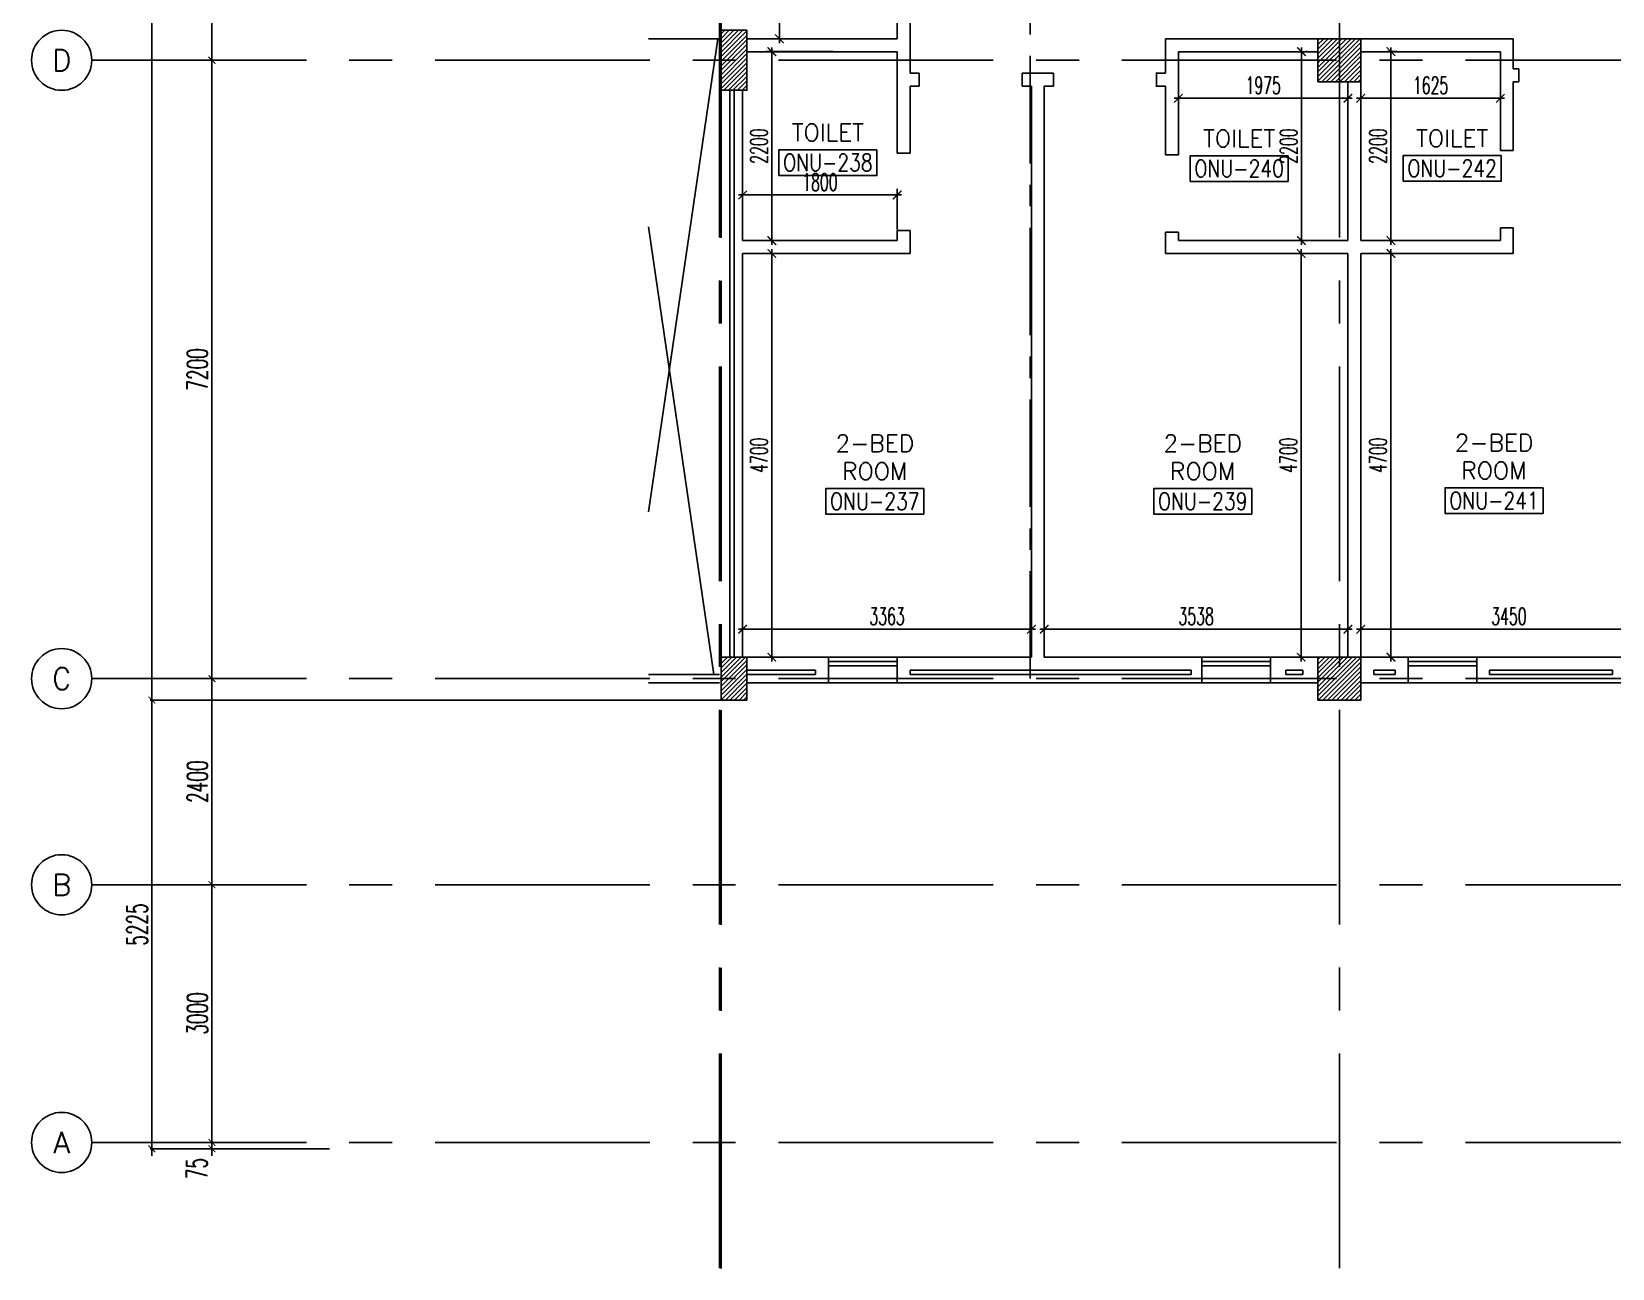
# Model space of a CAD drawing. Extents: x 88852.7 to 88945.7, y 39921.6 to 40001.1.
# Drawn here: x 88852.74 to 88871.15, y 39921.61 to 39936.01 of the extents above; entities that cross this region are included whole.
import ezdxf
from ezdxf.enums import TextEntityAlignment as Align

# ---------------------------------------------------------------- set-up
doc = ezdxf.new("R2010")
doc.units = 0
doc.header["$MEASUREMENT"] = 0
doc.header["$PDMODE"] = 34
doc.linetypes.add('CENTER', pattern=[2, 1.25, -0.25, 0.25, -0.25])
doc.linetypes.add('CENTERX2', pattern=[4, 2.5, -0.5, 0.5, -0.5])
doc.layers.get('0').update_dxf_attribs({"color": 4, "linetype": 'CONTINUOUS'})
doc.layers.get('DEFPOINTS').update_dxf_attribs({"linetype": 'CONTINUOUS'})
for name, color, linetype in [('AX', 6, 'CONTINUOUS'), ('AX-CR', 2, 'CONTINUOUS'), ('AX-DIM', 4, 'CONTINUOUS'), ('AX-TXT', 2, 'CONTINUOUS'), ('AXES', 11, 'CENTERX2'), ('AXES1', 11, 'CENTER'), ('COL', 2, 'CONTINUOUS'), ('DIM', 4, 'CONTINUOUS'), ('HAT', 11, 'CONTINUOUS'), ('INSUL', 4, 'CONTINUOUS'), ('RM-BOX', 11, 'CONTINUOUS'), ('RM-NAME', 11, 'CONTINUOUS'), ('RM-NO', 11, 'CONTINUOUS'), ('ROOF', 7, 'CONTINUOUS'), ('SHAFT', 4, 'CONTINUOUS'), ('WALL', 2, 'CONTINUOUS'), ('WIN', 3, 'CONTINUOUS')]:
    doc.layers.add(name, color=color, linetype=linetype)
doc.styles.add('ROMANS', font='ROMANS.shx', dxfattribs={"width": 0.6})
doc.dimstyles.new('DIM-OUT', dxfattribs={"dimscale": 0, "dimtxt": 0.24, "dimasz": 0.08, "dimexe": 0.02, "dimexo": 0.02, "dimgap": 0.05, "dimtad": 1, "dimdec": 0, "dimlfac": 1000, "dimzin": 0, "dimtxsty": 'ROMANS', "dimblk1": 'ARCHTICK', "dimblk2": 'ARCHTICK', "dimsah": 1, "dimcen": 0.01, "dimdle": 0.08, "dimclrd": 4, "dimclre": 4, "dimclrt": 2, "dimazin": 3, "dimtp": 2, "dimtm": 2, "dimtfac": 0.114286, "dimtdec": 0, "dimtix": 1, "dimtmove": 0, "dimatfit": 3, "dimtolj": 1, "dimtzin": 0})
doc.dimstyles.new('STANDARD_IN', dxfattribs={"dimtxt": 0.2, "dimasz": 0.1, "dimexe": 0.07, "dimexo": 0.07, "dimgap": 0.05, "dimtad": 1, "dimdec": 0, "dimlfac": 1000, "dimzin": 0, "dimtxsty": 'ROMANS', "dimblk": 'ARCHTICK', "dimcen": 0.05, "dimdle": 0.05, "dimclrd": 4, "dimclre": 4, "dimclrt": 2, "dimazin": 3, "dimtfac": 1, "dimtdec": 0, "dimtmove": 0, "dimatfit": 3, "dimtolj": 1, "dimtzin": 0})

# ---------------------------------------------------------------- blocks, each defined once
blk = doc.blocks.new('_ARCHTICK')
at = {"color": 0, "linetype": 'BYBLOCK', "const_width": 0.15}
blk.add_lwpolyline([(-0.5, -0.5), (0.5, 0.5)], dxfattribs=at)
blk = doc.blocks.new('*D194')
at = {"layer": 'DEFPOINTS', "color": 0, "linetype": 'CONTINUOUS'}
for p in [(88868.22, 39929.313), (88871.67, 39929.313), (88871.67, 39929.055)]:
    blk.add_point(p, dxfattribs=at)
at = {"layer": 'DIM', "color": 4, "linetype": 'CONTINUOUS'}
for p, q in [((88868.22, 39929.243), (88868.22, 39928.985)), ((88871.67, 39929.243), (88871.67, 39928.985)), ((88868.17, 39929.055), (88871.72, 39929.055))]:
    blk.add_line(p, q, dxfattribs=at)
at = {"layer": 'DIM', "color": 4, "linetype": 'CONTINUOUS', "xscale": 0.1, "yscale": 0.1, "zscale": 0.1, "rotation": 180}
blk.add_blockref('_ARCHTICK', (88868.22, 39929.055), dxfattribs=at)
at = {"layer": 'DIM', "color": 4, "linetype": 'CONTINUOUS', "xscale": 0.1, "yscale": 0.1, "zscale": 0.1}
blk.add_blockref('_ARCHTICK', (88871.67, 39929.055), dxfattribs=at)
at = {"layer": 'DIM', "color": 2, "linetype": 'CONTINUOUS', "insert": (88869.945, 39929.205), "char_height": 0.2, "attachment_point": 5, "style": 'ROMANS'}
blk.add_mtext('\\A1;3450', dxfattribs=at)
blk = doc.blocks.new('*D193')
at = {"layer": 'DEFPOINTS', "color": 0, "linetype": 'CONTINUOUS'}
for p in [(88869.108, 39933.43), (88868.571, 39928.73), (88869.17, 39928.73)]:
    blk.add_point(p, dxfattribs=at)
at = {"layer": 'DIM', "color": 4, "linetype": 'CONTINUOUS'}
for p, q in [((88869.038, 39933.43), (88868.501, 39933.43)), ((88868.571, 39933.48), (88868.571, 39928.68)), ((88869.1, 39928.73), (88868.501, 39928.73))]:
    blk.add_line(p, q, dxfattribs=at)
at = {"layer": 'DIM', "color": 4, "linetype": 'CONTINUOUS', "xscale": 0.1, "yscale": 0.1, "zscale": 0.1}
for p, rotation in [((88868.571, 39933.43), 90), ((88868.571, 39928.73), 270)]:
    blk.add_blockref('_ARCHTICK', p, dxfattribs=dict(at, rotation=rotation))
at = {"layer": 'DIM', "color": 2, "linetype": 'CONTINUOUS', "insert": (88868.421, 39931.08), "char_height": 0.2, "attachment_point": 5, "rotation": 90, "style": 'ROMANS'}
blk.add_mtext('\\A1;4700', dxfattribs=at)
blk = doc.blocks.new('*D192')
at = {"layer": 'DEFPOINTS', "color": 0, "linetype": 'CONTINUOUS'}
for p in [(88868.454, 39935.78), (88868.571, 39933.58), (88868.597, 39933.58)]:
    blk.add_point(p, dxfattribs=at)
at = {"layer": 'DIM', "color": 4, "linetype": 'CONTINUOUS'}
for p, q in [((88868.571, 39935.83), (88868.571, 39933.53)), ((88868.524, 39935.78), (88868.641, 39935.78)), ((88868.527, 39933.58), (88868.501, 39933.58))]:
    blk.add_line(p, q, dxfattribs=at)
at = {"layer": 'DIM', "color": 4, "linetype": 'CONTINUOUS', "xscale": 0.1, "yscale": 0.1, "zscale": 0.1}
for p, rotation in [((88868.571, 39935.78), 90), ((88868.571, 39933.58), 270)]:
    blk.add_blockref('_ARCHTICK', p, dxfattribs=dict(at, rotation=rotation))
at = {"layer": 'DIM', "color": 2, "linetype": 'CONTINUOUS', "insert": (88868.421, 39934.68), "char_height": 0.2, "attachment_point": 5, "rotation": 90, "style": 'ROMANS'}
blk.add_mtext('\\A1;2200', dxfattribs=at)
blk = doc.blocks.new('*D191')
at = {"layer": 'DEFPOINTS', "color": 0, "linetype": 'CONTINUOUS'}
for p in [(88868.22, 39935.237), (88869.845, 39935.237), (88869.845, 39935.237)]:
    blk.add_point(p, dxfattribs=at)
at = {"layer": 'DIM', "color": 4, "linetype": 'CONTINUOUS'}
blk.add_line((88868.17, 39935.237), (88869.895, 39935.237), dxfattribs=at)
at = {"layer": 'DIM', "color": 4, "linetype": 'CONTINUOUS', "xscale": 0.1, "yscale": 0.1, "zscale": 0.1, "rotation": 180}
blk.add_blockref('_ARCHTICK', (88868.22, 39935.237), dxfattribs=at)
at = {"layer": 'DIM', "color": 4, "linetype": 'CONTINUOUS', "xscale": 0.1, "yscale": 0.1, "zscale": 0.1}
blk.add_blockref('_ARCHTICK', (88869.845, 39935.237), dxfattribs=at)
at = {"layer": 'DIM', "color": 2, "linetype": 'CONTINUOUS', "insert": (88869.033, 39935.387), "char_height": 0.2, "attachment_point": 5, "style": 'ROMANS'}
blk.add_mtext('\\A1;1625', dxfattribs=at)
blk = doc.blocks.new('*D190')
at = {"layer": 'DEFPOINTS', "color": 0, "linetype": 'CONTINUOUS'}
for p in [(88866.095, 39935.242), (88868.07, 39935.328), (88868.07, 39935.237)]:
    blk.add_point(p, dxfattribs=at)
at = {"layer": 'DIM', "color": 4, "linetype": 'CONTINUOUS'}
for p, q in [((88868.07, 39935.258), (88868.07, 39935.167)), ((88866.045, 39935.237), (88868.12, 39935.237)), ((88866.095, 39935.172), (88866.095, 39935.167))]:
    blk.add_line(p, q, dxfattribs=at)
at = {"layer": 'DIM', "color": 4, "linetype": 'CONTINUOUS', "xscale": 0.1, "yscale": 0.1, "zscale": 0.1, "rotation": 180}
blk.add_blockref('_ARCHTICK', (88866.095, 39935.237), dxfattribs=at)
at = {"layer": 'DIM', "color": 4, "linetype": 'CONTINUOUS', "xscale": 0.1, "yscale": 0.1, "zscale": 0.1}
blk.add_blockref('_ARCHTICK', (88868.07, 39935.237), dxfattribs=at)
at = {"layer": 'DIM', "color": 2, "linetype": 'CONTINUOUS', "insert": (88867.083, 39935.387), "char_height": 0.2, "attachment_point": 5, "style": 'ROMANS'}
blk.add_mtext('\\A1;1975', dxfattribs=at)
blk = doc.blocks.new('*D189')
at = {"layer": 'DEFPOINTS', "color": 0, "linetype": 'CONTINUOUS'}
for p in [(88867.509, 39935.78), (88867.529, 39935.78), (88868.07, 39933.58)]:
    blk.add_point(p, dxfattribs=at)
at = {"layer": 'DIM', "color": 4, "linetype": 'CONTINUOUS'}
for p, q in [((88867.529, 39933.53), (88867.529, 39935.83)), ((88867.579, 39935.78), (88867.599, 39935.78)), ((88868, 39933.58), (88867.459, 39933.58))]:
    blk.add_line(p, q, dxfattribs=at)
at = {"layer": 'DIM', "color": 4, "linetype": 'CONTINUOUS', "xscale": 0.1, "yscale": 0.1, "zscale": 0.1}
for p, rotation in [((88867.529, 39935.78), 90), ((88867.529, 39933.58), 270)]:
    blk.add_blockref('_ARCHTICK', p, dxfattribs=dict(at, rotation=rotation))
at = {"layer": 'DIM', "color": 2, "linetype": 'CONTINUOUS', "insert": (88867.379, 39934.68), "char_height": 0.2, "attachment_point": 5, "rotation": 90, "style": 'ROMANS'}
blk.add_mtext('\\A1;2200', dxfattribs=at)
blk = doc.blocks.new('*D188')
at = {"layer": 'DEFPOINTS', "color": 0, "linetype": 'CONTINUOUS'}
for p in [(88867.526, 39933.43), (88867.613, 39933.43), (88867.349, 39928.73)]:
    blk.add_point(p, dxfattribs=at)
at = {"layer": 'DIM', "color": 4, "linetype": 'CONTINUOUS'}
for p, q in [((88867.543, 39933.43), (88867.456, 39933.43)), ((88867.526, 39928.68), (88867.526, 39933.48)), ((88867.419, 39928.73), (88867.596, 39928.73))]:
    blk.add_line(p, q, dxfattribs=at)
at = {"layer": 'DIM', "color": 4, "linetype": 'CONTINUOUS', "xscale": 0.1, "yscale": 0.1, "zscale": 0.1}
for p, rotation in [((88867.526, 39933.43), 90), ((88867.526, 39928.73), 270)]:
    blk.add_blockref('_ARCHTICK', p, dxfattribs=dict(at, rotation=rotation))
at = {"layer": 'DIM', "color": 2, "linetype": 'CONTINUOUS', "insert": (88867.376, 39931.08), "char_height": 0.2, "attachment_point": 5, "rotation": 90, "style": 'ROMANS'}
blk.add_mtext('\\A1;4700', dxfattribs=at)
blk = doc.blocks.new('*D187')
at = {"layer": 'DEFPOINTS', "color": 0, "linetype": 'CONTINUOUS'}
for p in [(88864.533, 39929.296), (88868.07, 39929.296), (88868.07, 39929.055)]:
    blk.add_point(p, dxfattribs=at)
at = {"layer": 'DIM', "color": 4, "linetype": 'CONTINUOUS'}
for p, q in [((88864.533, 39929.226), (88864.533, 39928.985)), ((88868.07, 39929.226), (88868.07, 39928.985)), ((88864.483, 39929.055), (88868.12, 39929.055))]:
    blk.add_line(p, q, dxfattribs=at)
at = {"layer": 'DIM', "color": 4, "linetype": 'CONTINUOUS', "xscale": 0.1, "yscale": 0.1, "zscale": 0.1, "rotation": 180}
blk.add_blockref('_ARCHTICK', (88864.533, 39929.055), dxfattribs=at)
at = {"layer": 'DIM', "color": 4, "linetype": 'CONTINUOUS', "xscale": 0.1, "yscale": 0.1, "zscale": 0.1}
blk.add_blockref('_ARCHTICK', (88868.07, 39929.055), dxfattribs=at)
at = {"layer": 'DIM', "color": 2, "linetype": 'CONTINUOUS', "insert": (88866.302, 39929.205), "char_height": 0.2, "attachment_point": 5, "style": 'ROMANS'}
blk.add_mtext('\\A1;3538', dxfattribs=at)
blk = doc.blocks.new('*D186')
at = {"layer": 'DEFPOINTS', "color": 0, "linetype": 'CONTINUOUS'}
for p in [(88861.02, 39929.218), (88864.383, 39929.218), (88864.383, 39929.055)]:
    blk.add_point(p, dxfattribs=at)
at = {"layer": 'DIM', "color": 4, "linetype": 'CONTINUOUS'}
for p, q in [((88860.97, 39929.055), (88864.433, 39929.055)), ((88861.02, 39929.148), (88861.02, 39928.985)), ((88864.383, 39929.148), (88864.383, 39928.985))]:
    blk.add_line(p, q, dxfattribs=at)
at = {"layer": 'DIM', "color": 4, "linetype": 'CONTINUOUS', "xscale": 0.1, "yscale": 0.1, "zscale": 0.1, "rotation": 180}
blk.add_blockref('_ARCHTICK', (88861.02, 39929.055), dxfattribs=at)
at = {"layer": 'DIM', "color": 4, "linetype": 'CONTINUOUS', "xscale": 0.1, "yscale": 0.1, "zscale": 0.1}
blk.add_blockref('_ARCHTICK', (88864.383, 39929.055), dxfattribs=at)
at = {"layer": 'DIM', "color": 2, "linetype": 'CONTINUOUS', "insert": (88862.702, 39929.205), "char_height": 0.2, "attachment_point": 5, "style": 'ROMANS'}
blk.add_mtext('\\A1;3363', dxfattribs=at)
blk = doc.blocks.new('*D185')
at = {"layer": 'DEFPOINTS', "color": 0, "linetype": 'CONTINUOUS'}
for p in [(88861.816, 39933.43), (88861.36, 39928.73), (88862.02, 39928.73)]:
    blk.add_point(p, dxfattribs=at)
at = {"layer": 'DIM', "color": 4, "linetype": 'CONTINUOUS'}
for p, q in [((88861.746, 39933.43), (88861.29, 39933.43)), ((88861.36, 39933.48), (88861.36, 39928.68)), ((88861.95, 39928.73), (88861.29, 39928.73))]:
    blk.add_line(p, q, dxfattribs=at)
at = {"layer": 'DIM', "color": 4, "linetype": 'CONTINUOUS', "xscale": 0.1, "yscale": 0.1, "zscale": 0.1}
for p, rotation in [((88861.36, 39933.43), 90), ((88861.36, 39928.73), 270)]:
    blk.add_blockref('_ARCHTICK', p, dxfattribs=dict(at, rotation=rotation))
at = {"layer": 'DIM', "color": 2, "linetype": 'CONTINUOUS', "insert": (88861.21, 39931.08), "char_height": 0.2, "attachment_point": 5, "rotation": 90, "style": 'ROMANS'}
blk.add_mtext('\\A1;4700', dxfattribs=at)
blk = doc.blocks.new('*D184')
at = {"layer": 'DEFPOINTS', "color": 0, "linetype": 'CONTINUOUS'}
for p in [(88862.146, 39935.78), (88861.36, 39933.58), (88862.146, 39933.58)]:
    blk.add_point(p, dxfattribs=at)
at = {"layer": 'DIM', "color": 4, "linetype": 'CONTINUOUS'}
for p, q in [((88861.36, 39935.83), (88861.36, 39933.53)), ((88862.076, 39935.78), (88861.29, 39935.78)), ((88862.076, 39933.58), (88861.29, 39933.58))]:
    blk.add_line(p, q, dxfattribs=at)
at = {"layer": 'DIM', "color": 4, "linetype": 'CONTINUOUS', "xscale": 0.1, "yscale": 0.1, "zscale": 0.1}
for p, rotation in [((88861.36, 39935.78), 90), ((88861.36, 39933.58), 270)]:
    blk.add_blockref('_ARCHTICK', p, dxfattribs=dict(at, rotation=rotation))
at = {"layer": 'DIM', "color": 2, "linetype": 'CONTINUOUS', "insert": (88861.21, 39934.68), "char_height": 0.2, "attachment_point": 5, "rotation": 90, "style": 'ROMANS'}
blk.add_mtext('\\A1;2200', dxfattribs=at)
blk = doc.blocks.new('*D183')
at = {"layer": 'DEFPOINTS', "color": 0, "linetype": 'CONTINUOUS'}
for p in [(88862.82, 39934.111), (88861.02, 39933.88), (88862.82, 39933.639)]:
    blk.add_point(p, dxfattribs=at)
at = {"layer": 'DIM', "color": 4, "linetype": 'CONTINUOUS'}
for p, q in [((88861.02, 39933.95), (88861.02, 39934.181)), ((88862.82, 39933.709), (88862.82, 39934.181)), ((88860.97, 39934.111), (88862.87, 39934.111))]:
    blk.add_line(p, q, dxfattribs=at)
at = {"layer": 'DIM', "color": 4, "linetype": 'CONTINUOUS', "xscale": 0.1, "yscale": 0.1, "zscale": 0.1, "rotation": 180}
blk.add_blockref('_ARCHTICK', (88861.02, 39934.111), dxfattribs=at)
at = {"layer": 'DIM', "color": 4, "linetype": 'CONTINUOUS', "xscale": 0.1, "yscale": 0.1, "zscale": 0.1}
blk.add_blockref('_ARCHTICK', (88862.82, 39934.111), dxfattribs=at)
at = {"layer": 'DIM', "color": 2, "linetype": 'CONTINUOUS', "insert": (88861.92, 39934.261), "char_height": 0.2, "attachment_point": 5, "style": 'ROMANS'}
blk.add_mtext('\\A1;1800', dxfattribs=at)
blk = doc.blocks.new('*D181')
at = {"layer": 'DEFPOINTS', "color": 0, "linetype": 'CONTINUOUS'}
for p in [(88861.176, 39938.33), (88861.176, 39935.93), (88861.448, 39935.93)]:
    blk.add_point(p, dxfattribs=at)
at = {"layer": 'DIM', "color": 4, "linetype": 'CONTINUOUS'}
for p, q in [((88861.448, 39938.38), (88861.448, 39935.88)), ((88861.246, 39938.33), (88861.518, 39938.33)), ((88861.246, 39935.93), (88861.518, 39935.93))]:
    blk.add_line(p, q, dxfattribs=at)
at = {"layer": 'DIM', "color": 4, "linetype": 'CONTINUOUS', "xscale": 0.1, "yscale": 0.1, "zscale": 0.1}
for p, rotation in [((88861.448, 39938.33), 90), ((88861.448, 39935.93), 270)]:
    blk.add_blockref('_ARCHTICK', p, dxfattribs=dict(at, rotation=rotation))
at = {"layer": 'DIM', "color": 2, "linetype": 'CONTINUOUS', "insert": (88861.298, 39937.13), "char_height": 0.2, "attachment_point": 5, "rotation": 90, "style": 'ROMANS'}
blk.add_mtext('\\A1;2400', dxfattribs=at)
blk = doc.blocks.new('C-300')
at = {"layer": 'HAT', "linetype": 'BYBLOCK', "ltscale": 0.3}
h = blk.add_hatch(dxfattribs=at)
h.set_pattern_fill('ANSI31', color=8, scale=300, style=0)
h.set_pattern_definition([(45, (-258496.182, -82361.005), (-26.5165043, 26.5165043), [])])
h.paths.add_polyline_path([(300, 500), (0, 500), (0, 250), (300, 250)])
h.paths.add_polyline_path([(300, 250), (0, 250), (0, 0), (300, 0)])
at = {"layer": 'COL'}
blk.add_lwpolyline([(0, 500), (300, 500), (300, 0), (0, 0)], close=True, dxfattribs=at)
blk = doc.blocks.new('C11')
at = {"layer": 'HAT'}
h = blk.add_hatch(dxfattribs=at)
h.set_pattern_fill('ANSI31', color=256, scale=300, style=0)
h.set_pattern_definition([(45, (-248556.182, -75061.005), (-26.5165043, 26.5165043), [])])
h.paths.add_polyline_path([(300, 700), (0, 700), (0, 350), (300, 350)])
h.paths.add_polyline_path([(300, 350), (0, 350), (0, 0), (300, 0)])
at = {"layer": 'COL'}
blk.add_lwpolyline([(300, 700), (300, 0), (0, 0), (0, 700)], close=True, dxfattribs=at)
blk = doc.blocks.new('RM1')
at = {"layer": 'RM-BOX'}
blk.add_lwpolyline([(570, -200), (-570, -200), (-570, -500), (570, -500)], close=True, dxfattribs=at)
at = {"layer": 'RM-NAME', "style": 'ROMANS'}
blk.add_attdef('ROOMNAME1', text='', height=200, dxfattribs=at).set_placement((0, 324), align=Align.MIDDLE)
blk = doc.blocks.new('COL50')
at = {"layer": 'COL'}
blk.add_lwpolyline([(-250, 250), (-250, -250), (250, -250), (250, 250)], close=True, dxfattribs=at)
blk = doc.blocks.new('*X88')
at = {"color": 0}
for p, q in [((73379, 125458), (73871, 125950)), ((73379, 125511), (73818, 125950)), ((73379, 125564), (73765, 125950)), ((73379, 125617), (73712, 125950)), ((73379, 125670), (73659, 125950)), ((73379, 125723), (73606, 125950)), ((73379, 125776), (73553, 125950)), ((73379, 125829), (73500, 125950)), ((73379, 125882), (73447, 125950)), ((73379, 125935), (73394, 125950)), ((73424, 125450), (73879, 125905)), ((73477, 125450), (73879, 125852)), ((73530, 125450), (73879, 125799)), ((73583, 125450), (73879, 125746)), ((73636, 125450), (73879, 125692)), ((73690, 125450), (73879, 125639)), ((73743, 125450), (73879, 125586)), ((73796, 125450), (73879, 125533)), ((73849, 125450), (73879, 125480))]:
    blk.add_line(p, q, dxfattribs=at)
blk = doc.blocks.new('*X89')
at = {"color": 0}
for p, q in [((73379, 118298), (73831, 118750)), ((73379, 118351), (73778, 118750)), ((73379, 118404), (73725, 118750)), ((73379, 118457), (73672, 118750)), ((73379, 118510), (73619, 118750)), ((73379, 118563), (73566, 118750)), ((73379, 118616), (73513, 118750)), ((73379, 118669), (73460, 118750)), ((73379, 118722), (73407, 118750)), ((73384, 118250), (73879, 118745)), ((73437, 118250), (73879, 118692)), ((73490, 118250), (73879, 118639)), ((73543, 118250), (73879, 118586)), ((73596, 118250), (73879, 118533)), ((73649, 118250), (73879, 118480)), ((73702, 118250), (73879, 118427)), ((73755, 118250), (73879, 118374)), ((73808, 118250), (73879, 118321)), ((73861, 118250), (73879, 118268))]:
    blk.add_line(p, q, dxfattribs=at)
blk = doc.blocks.new('*D388')
at = {"layer": 'AX-DIM', "color": 4}
for p, q in [((88854.839, 39935.6), (88854.839, 39939.36)), ((88855.219, 39939.28), (88854.819, 39939.28)), ((88855.219, 39935.68), (88854.819, 39935.68))]:
    blk.add_line(p, q, dxfattribs=at)
at = {"layer": 'DEFPOINTS', "color": 0}
for p in [(88854.839, 39939.28), (88855.239, 39939.28), (88855.239, 39935.68)]:
    blk.add_point(p, dxfattribs=at)
at = {"layer": 'AX-DIM', "color": 4, "xscale": 0.08, "yscale": 0.08, "zscale": 0.08}
for p, rotation in [((88854.839, 39939.28), 90), ((88854.839, 39935.68), 270)]:
    blk.add_blockref('_ARCHTICK', p, dxfattribs=dict(at, rotation=rotation))
at = {"layer": 'AX-DIM', "color": 2, "insert": (88854.669, 39937.48), "char_height": 0.24, "attachment_point": 5, "rotation": 90, "style": 'ROMANS'}
blk.add_mtext('\\A1;3600', dxfattribs=at)
blk = doc.blocks.new('*D386')
at = {"layer": 'AX-DIM', "color": 4}
for p, q in [((88855.219, 39928.48), (88854.819, 39928.48)), ((88854.839, 39926), (88854.839, 39928.56)), ((88855.219, 39926.08), (88854.819, 39926.08))]:
    blk.add_line(p, q, dxfattribs=at)
at = {"layer": 'DEFPOINTS', "color": 0}
for p in [(88854.839, 39928.48), (88855.239, 39928.48), (88855.239, 39926.08)]:
    blk.add_point(p, dxfattribs=at)
at = {"layer": 'AX-DIM', "color": 4, "xscale": 0.08, "yscale": 0.08, "zscale": 0.08}
for p, rotation in [((88854.839, 39928.48), 90), ((88854.839, 39926.08), 270)]:
    blk.add_blockref('_ARCHTICK', p, dxfattribs=dict(at, rotation=rotation))
at = {"layer": 'AX-DIM', "color": 2, "insert": (88854.669, 39927.28), "char_height": 0.24, "attachment_point": 5, "rotation": 90, "style": 'ROMANS'}
blk.add_mtext('\\A1;2400', dxfattribs=at)
blk = doc.blocks.new('*D385')
at = {"layer": 'AX-DIM', "color": 4}
for p, q in [((88854.839, 39923.08), (88854.839, 39923.16)), ((88855.219, 39923.08), (88854.819, 39923.08)), ((88855.219, 39923.005), (88854.819, 39923.005)), ((88854.839, 39923.005), (88854.839, 39923.08)), ((88854.839, 39923.005), (88854.839, 39922.925))]:
    blk.add_line(p, q, dxfattribs=at)
at = {"layer": 'DEFPOINTS', "color": 0}
for p in [(88854.839, 39923.08), (88855.239, 39923.08), (88855.239, 39923.005)]:
    blk.add_point(p, dxfattribs=at)
at = {"layer": 'AX-DIM', "color": 4, "xscale": 0.08, "yscale": 0.08, "zscale": 0.08}
for p, rotation in [((88854.839, 39923.08), 270), ((88854.839, 39923.005), 90)]:
    blk.add_blockref('_ARCHTICK', p, dxfattribs=dict(at, rotation=rotation))
at = {"layer": 'AX-DIM', "color": 2, "insert": (88854.664, 39922.776), "char_height": 0.24, "attachment_point": 5, "rotation": 90, "style": 'ROMANS'}
blk.add_mtext('\\A1;75', dxfattribs=at)
blk = doc.blocks.new('*D384')
at = {"layer": 'AX-DIM', "color": 4}
for p, q in [((88855.219, 39926.08), (88854.819, 39926.08)), ((88854.839, 39923), (88854.839, 39926.16)), ((88855.219, 39923.08), (88854.819, 39923.08))]:
    blk.add_line(p, q, dxfattribs=at)
at = {"layer": 'DEFPOINTS', "color": 0}
for p in [(88854.839, 39926.08), (88855.239, 39926.08), (88855.239, 39923.08)]:
    blk.add_point(p, dxfattribs=at)
at = {"layer": 'AX-DIM', "color": 4, "xscale": 0.08, "yscale": 0.08, "zscale": 0.08}
for p, rotation in [((88854.839, 39926.08), 90), ((88854.839, 39923.08), 270)]:
    blk.add_blockref('_ARCHTICK', p, dxfattribs=dict(at, rotation=rotation))
at = {"layer": 'AX-DIM', "color": 2, "insert": (88854.669, 39924.58), "char_height": 0.24, "attachment_point": 5, "rotation": 90, "style": 'ROMANS'}
blk.add_mtext('\\A1;3000', dxfattribs=at)
blk = doc.blocks.new('*D383')
at = {"layer": 'AX-DIM', "color": 4}
for p, q in [((88855.219, 39935.68), (88854.819, 39935.68)), ((88854.839, 39928.4), (88854.839, 39935.76)), ((88855.219, 39928.48), (88854.819, 39928.48))]:
    blk.add_line(p, q, dxfattribs=at)
at = {"layer": 'DEFPOINTS', "color": 0}
for p in [(88854.839, 39935.68), (88855.239, 39935.68), (88855.239, 39928.48)]:
    blk.add_point(p, dxfattribs=at)
at = {"layer": 'AX-DIM', "color": 4, "xscale": 0.08, "yscale": 0.08, "zscale": 0.08}
for p, rotation in [((88854.839, 39935.68), 90), ((88854.839, 39928.48), 270)]:
    blk.add_blockref('_ARCHTICK', p, dxfattribs=dict(at, rotation=rotation))
at = {"layer": 'AX-DIM', "color": 2, "insert": (88854.669, 39932.08), "char_height": 0.24, "attachment_point": 5, "rotation": 90, "style": 'ROMANS'}
blk.add_mtext('\\A1;7200', dxfattribs=at)
blk = doc.blocks.new('AXL')
at = {"layer": 'AX-CR'}
blk.add_circle((-350, 0), 350, dxfattribs=at)
blk = doc.blocks.new('*D382')
at = {"layer": 'AX-DIM', "color": 4}
for p, q in [((88860.101, 39987.55), (88854.119, 39987.55)), ((88854.139, 39928.15), (88854.139, 39987.63)), ((88861.001, 39928.23), (88854.119, 39928.23))]:
    blk.add_line(p, q, dxfattribs=at)
at = {"layer": 'DEFPOINTS', "color": 0}
for p in [(88854.139, 39987.55), (88860.121, 39987.55), (88861.021, 39928.23)]:
    blk.add_point(p, dxfattribs=at)
at = {"layer": 'AX-DIM', "color": 4, "xscale": 0.08, "yscale": 0.08, "zscale": 0.08}
for p, rotation in [((88854.139, 39987.55), 90), ((88854.139, 39928.23), 270)]:
    blk.add_blockref('_ARCHTICK', p, dxfattribs=dict(at, rotation=rotation))
at = {"layer": 'AX-DIM', "color": 2, "insert": (88853.969, 39957.89), "char_height": 0.24, "attachment_point": 5, "rotation": 90, "style": 'ROMANS'}
blk.add_mtext('\\A1;59320', dxfattribs=at)
blk = doc.blocks.new('*D380')
at = {"layer": 'AX-DIM', "color": 4}
for p, q in [((88854.139, 39922.925), (88854.139, 39928.31)), ((88854.819, 39928.23), (88854.119, 39928.23)), ((88856.209, 39923.005), (88854.119, 39923.005))]:
    blk.add_line(p, q, dxfattribs=at)
at = {"layer": 'DEFPOINTS', "color": 0}
for p in [(88854.139, 39928.23), (88854.839, 39928.23), (88856.229, 39923.005)]:
    blk.add_point(p, dxfattribs=at)
at = {"layer": 'AX-DIM', "color": 4, "xscale": 0.08, "yscale": 0.08, "zscale": 0.08}
for p, rotation in [((88854.139, 39928.23), 90), ((88854.139, 39923.005), 270)]:
    blk.add_blockref('_ARCHTICK', p, dxfattribs=dict(at, rotation=rotation))
at = {"layer": 'AX-DIM', "color": 2, "insert": (88853.969, 39925.617), "char_height": 0.24, "attachment_point": 5, "rotation": 90, "style": 'ROMANS'}
blk.add_mtext('\\A1;5225', dxfattribs=at)

msp = doc.modelspace()

# ---------------------------------------------------------------- linework, layer by layer
at = {"layer": 'AXES'}
for p, q in [((88867.9703, 39921.6153), (88867.9703, 40000.4279)), ((88860.7503, 39921.6153), (88860.7503, 40000.0779)), ((88860.7703, 39921.6132), (88860.7703, 40000.0759)), ((88853.4386, 39935.6796), (88876.9703, 39935.6796)), ((88853.4386, 39928.4796), (88876.9703, 39928.4796)), ((88853.4386, 39926.0796), (88876.9703, 39926.0796)), ((88853.4386, 39923.0796), (88876.9703, 39923.0796))]:
    msp.add_line(p, q, dxfattribs=at)
at = {"layer": 'AXES1'}
msp.add_line((88864.3703, 39928.4796), (88864.3703, 39987.2996), dxfattribs=at)
at = {"layer": 'INSUL'}
for p, q in [((88860.8703, 39935.3296), (88860.8703, 39928.7296)), ((88860.9203, 39935.3296), (88860.9203, 39928.7296)), ((88860.8703, 39933.9296), (88860.8703, 39928.7296)), ((88860.9203, 39933.9296), (88860.9203, 39928.7296)), ((88861.8703, 39928.5796), (88861.0703, 39928.5796)), ((88861.8703, 39928.5296), (88861.0703, 39928.5296)), ((88861.8703, 39928.5296), (88861.8703, 39928.5796)), ((88862.9703, 39928.5296), (88862.9703, 39928.5796)), ((88866.2453, 39928.5796), (88862.9703, 39928.5796)), ((88866.2453, 39928.5296), (88862.9703, 39928.5296)), ((88866.2453, 39928.5296), (88866.2453, 39928.5796)), ((88867.5448, 39928.5796), (88867.3453, 39928.5796)), ((88867.3453, 39928.5296), (88867.3453, 39928.5796)), ((88867.5448, 39928.5296), (88867.3453, 39928.5296)), ((88867.5448, 39928.5296), (88867.5448, 39928.5796)), ((88868.3703, 39928.5296), (88868.3703, 39928.5796)), ((88868.6203, 39928.5796), (88868.3703, 39928.5796)), ((88868.6203, 39928.5296), (88868.3703, 39928.5296)), ((88868.6203, 39928.5296), (88868.6203, 39928.5796)), ((88871.1503, 39928.5796), (88869.7203, 39928.5796)), ((88869.7203, 39928.5296), (88869.7203, 39928.5796)), ((88871.1503, 39928.5296), (88869.7203, 39928.5296)), ((88871.1503, 39928.5296), (88871.1503, 39928.5796))]:
    msp.add_line(p, q, dxfattribs=at)
at = {"layer": 'ROOF'}
for p, q in [((88859.9253, 39935.9296), (88860.7503, 39935.9296)), ((88859.9253, 39928.5296), (88860.7503, 39928.5296)), ((88859.9253, 39928.4296), (88860.7503, 39928.4296))]:
    msp.add_line(p, q, dxfattribs=at)
at = {"layer": 'SHAFT'}
for p, q in [((88860.7303, 39935.9296), (88859.9253, 39930.4203)), ((88859.9253, 39933.7386), (88860.6863, 39928.5296))]:
    msp.add_line(p, q, dxfattribs=at)
at = {"layer": 'WALL'}
for p, q in [((88862.8203, 39935.9296), (88862.8203, 39937.2796)), ((88862.9703, 39937.2796), (88862.9703, 39935.5296)), ((88862.8203, 39935.9296), (88861.0703, 39935.9296)), ((88861.9703, 39935.9296), (88861.4453, 39935.9296)), ((88862.9703, 39935.9296), (88862.9703, 39935.5296)), ((88865.9453, 39935.9296), (88865.9453, 39935.5296)), ((88865.9453, 39935.9296), (88867.7203, 39935.9296)), ((88869.9953, 39935.9296), (88868.2203, 39935.9296)), ((88869.9953, 39935.9296), (88869.9953, 39935.5796)), ((88861.9703, 39935.7796), (88861.0703, 39935.7796)), ((88862.8203, 39935.7796), (88861.0703, 39935.7796)), ((88862.8203, 39935.7796), (88862.8203, 39934.5976)), ((88866.0953, 39935.7796), (88866.0953, 39934.5796)), ((88869.8453, 39935.7796), (88869.8453, 39934.6296)), ((88863.0765, 39935.5296), (88862.9703, 39935.5296)), ((88863.0765, 39935.5296), (88863.0765, 39935.3796)), ((88864.2765, 39935.5296), (88864.2765, 39935.3796)), ((88864.639, 39935.5296), (88864.639, 39935.3796)), ((88865.8333, 39935.5296), (88865.9453, 39935.5296)), ((88865.839, 39935.5296), (88865.9453, 39935.5296)), ((88865.839, 39935.5296), (88865.839, 39935.3796)), ((88868.0703, 39935.4296), (88868.0703, 39933.5796)), ((88868.2203, 39935.4296), (88868.2203, 39933.5796)), ((88870.0597, 39935.5796), (88869.9953, 39935.5796)), ((88870.0597, 39935.4296), (88869.9953, 39935.4296)), ((88869.9953, 39935.4296), (88869.9953, 39934.6296)), ((88870.0597, 39935.5796), (88870.0597, 39935.4296)), ((88861.0203, 39935.3296), (88861.0203, 39933.5796)), ((88863.0765, 39935.3796), (88862.9703, 39935.3796)), ((88862.9703, 39935.3796), (88862.9703, 39934.5976)), ((88864.3828, 39935.3796), (88864.3828, 39928.7296)), ((88864.5328, 39935.3796), (88864.5328, 39928.7296)), ((88865.8333, 39935.3796), (88865.9453, 39935.3796)), ((88865.839, 39935.3796), (88865.9453, 39935.3796)), ((88865.9453, 39935.3796), (88865.9453, 39934.5796)), ((88862.9703, 39934.5976), (88862.8203, 39934.5976)), ((88861.0203, 39934.0796), (88861.0203, 39933.6796)), ((88862.8203, 39933.6976), (88862.8203, 39933.5796)), ((88862.9703, 39933.6976), (88862.8203, 39933.6976)), ((88862.8203, 39933.6976), (88862.8203, 39933.5796)), ((88862.9703, 39933.6976), (88862.9703, 39933.4296)), ((88865.9453, 39933.6796), (88865.9453, 39933.4296)), ((88866.0953, 39933.6796), (88866.0953, 39933.5796)), ((88869.8453, 39933.7296), (88869.8453, 39933.5796)), ((88869.9953, 39933.7296), (88869.9953, 39933.4296)), ((88861.9703, 39933.5796), (88861.0203, 39933.5796)), ((88862.8203, 39933.5796), (88861.0203, 39933.5796)), ((88862.9703, 39933.4296), (88861.0203, 39933.4296)), ((88861.0203, 39933.4296), (88861.0203, 39928.7296)), ((88868.0703, 39933.4296), (88868.0703, 39928.7296)), ((88868.2203, 39933.4296), (88868.2203, 39928.7296)), ((88861.0703, 39928.7296), (88862.0203, 39928.7296)), ((88862.0203, 39928.4296), (88862.0203, 39928.7296)), ((88862.8203, 39928.4296), (88862.8203, 39928.7296)), ((88864.3828, 39928.7296), (88862.8203, 39928.7296)), ((88866.3698, 39928.7296), (88864.5328, 39928.7296)), ((88866.3698, 39928.4296), (88866.3698, 39928.7296)), ((88867.7203, 39928.7296), (88867.1698, 39928.7296)), ((88867.1698, 39928.4296), (88867.1698, 39928.7296)), ((88868.2203, 39928.7296), (88868.7703, 39928.7296)), ((88868.7703, 39928.4296), (88868.7703, 39928.7296)), ((88871.6703, 39928.7296), (88869.5703, 39928.7296)), ((88869.5703, 39928.4296), (88869.5703, 39928.7296)), ((88861.0703, 39928.4296), (88862.0203, 39928.4296)), ((88866.3698, 39928.4296), (88862.8203, 39928.4296)), ((88867.7203, 39928.4296), (88867.1698, 39928.4296)), ((88868.2203, 39928.4296), (88868.7703, 39928.4296)), ((88871.3003, 39928.4296), (88869.5703, 39928.4296))]:
    msp.add_line(p, q, dxfattribs=at)
at = {"layer": 'WALL', "linetype": 'BYBLOCK'}
for p, q in [((88866.0953, 39935.7796), (88867.7203, 39935.7796)), ((88867.3473, 39935.7796), (88867.6703, 39935.7796)), ((88869.8453, 39935.7796), (88868.2203, 39935.7796)), ((88864.2765, 39935.5296), (88864.639, 39935.5296)), ((88864.2765, 39935.3796), (88864.3828, 39935.3796)), ((88864.639, 39935.3796), (88864.5328, 39935.3796)), ((88865.9453, 39934.5796), (88866.0953, 39934.5796)), ((88869.9953, 39934.6296), (88869.8453, 39934.6296)), ((88865.9453, 39933.6796), (88866.0953, 39933.6796)), ((88869.9953, 39933.7296), (88869.8453, 39933.7296)), ((88865.9453, 39933.4296), (88868.0703, 39933.4296)), ((88866.0953, 39933.5796), (88868.0703, 39933.5796)), ((88869.8453, 39933.5796), (88868.2203, 39933.5796)), ((88869.9953, 39933.4296), (88868.2203, 39933.4296))]:
    msp.add_line(p, q, dxfattribs=at)
at = {"layer": 'WIN'}
for p, q in [((88862.8203, 39928.7296), (88862.0203, 39928.7296)), ((88862.8203, 39928.6796), (88862.0203, 39928.6796)), ((88862.8203, 39928.6296), (88862.0203, 39928.6296)), ((88867.1698, 39928.7296), (88866.3698, 39928.7296)), ((88867.1698, 39928.6796), (88866.3698, 39928.6796)), ((88867.1698, 39928.6296), (88866.3698, 39928.6296)), ((88869.5703, 39928.7296), (88868.7703, 39928.7296)), ((88869.5703, 39928.6796), (88868.7703, 39928.6796)), ((88869.5703, 39928.6296), (88868.7703, 39928.6296)), ((88862.8203, 39928.4296), (88862.0203, 39928.4296)), ((88867.1698, 39928.4296), (88866.3698, 39928.4296)), ((88869.5703, 39928.4296), (88868.7703, 39928.4296))]:
    msp.add_line(p, q, dxfattribs=at)

# ---------------------------------------------------------------- block references
at = {"layer": 'AX'}
ref = msp.add_blockref('AXL', (88853.4386, 39935.6796), dxfattribs=dict(at, xscale=0.001, yscale=0.001, zscale=0.001))
ref.add_attrib('AX', 'D', dxfattribs={"layer": 'AX-TXT', "height": 0.25, "style": 'ROMANS'}).set_placement((88853.0886, 39935.6796), align=Align.MIDDLE)
ref = msp.add_blockref('AXL', (88853.4386, 39928.4796), dxfattribs=dict(at, xscale=0.001, yscale=0.001, zscale=0.001))
ref.add_attrib('AX', 'C', dxfattribs={"layer": 'AX-TXT', "height": 0.25, "style": 'ROMANS'}).set_placement((88853.0886, 39928.4796), align=Align.MIDDLE)
ref = msp.add_blockref('AXL', (88853.4386, 39926.0796), dxfattribs=dict(at, xscale=0.001, yscale=0.001, zscale=0.001))
ref.add_attrib('AX', 'B', dxfattribs={"layer": 'AX-TXT', "height": 0.25, "style": 'ROMANS'}).set_placement((88853.0886, 39926.0796), align=Align.MIDDLE)
ref = msp.add_blockref('AXL', (88853.4386, 39923.0796), dxfattribs=dict(at, xscale=0.001, yscale=0.001, zscale=0.001))
ref.add_attrib('AX', 'A', dxfattribs={"layer": 'AX-TXT', "height": 0.25, "style": 'ROMANS'}).set_placement((88853.0886, 39923.0796), align=Align.MIDDLE)
at = {"layer": 'COL', "xscale": 0.001, "yscale": 0.001, "zscale": 0.001}
for p in [(88867.9703, 39935.6796), (88867.9703, 39935.6796), (88867.9703, 39928.4796)]:
    msp.add_blockref('COL50', p, dxfattribs=at)
at = {"layer": 'COL', "color": 62, "linetype": 'CONTINUOUS', "xscale": 0.001, "yscale": 0.001, "zscale": 0.001}
msp.add_blockref('C-300', (88860.7703, 39928.2296), dxfattribs=at)
at = {"layer": 'HAT', "xscale": 0.001, "yscale": 0.001, "zscale": 0.001}
for name, p in [('C11', (88860.7703, 39935.3296)), ('*X88', (88794.341, 39809.9798)), ('*X89', (88794.341, 39809.9798))]:
    msp.add_blockref(name, p, dxfattribs=at)
at = {"layer": 'RM-NO'}
ref = msp.add_blockref('RM1', (88862.0134, 39934.8387), dxfattribs=dict(at, xscale=0.001, yscale=0.001, zscale=0.001))
ref.add_attrib('ROOMNO', 'ONU-238', dxfattribs={"height": 0.2, "style": 'ROMANS', "width": 0.8}).set_placement((88862.0134, 39934.4887), align=Align.MIDDLE)
ref.add_attrib('ROOMNAME2', 'TOILET', dxfattribs={"layer": 'RM-NAME', "height": 0.2, "style": 'ROMANS'}).set_placement((88862.0134, 39934.8387), align=Align.MIDDLE)
ref = msp.add_blockref('RM1', (88866.8034, 39934.7688), dxfattribs=dict(at, xscale=0.001, yscale=0.001, zscale=0.001))
ref.add_attrib('ROOMNO', 'ONU-240', dxfattribs={"height": 0.2, "style": 'ROMANS', "width": 0.8}).set_placement((88866.8034, 39934.4188), align=Align.MIDDLE)
ref.add_attrib('ROOMNAME2', 'TOILET', dxfattribs={"layer": 'RM-NAME', "height": 0.2, "style": 'ROMANS'}).set_placement((88866.8034, 39934.7688), align=Align.MIDDLE)
ref = msp.add_blockref('RM1', (88869.2841, 39934.771), dxfattribs=dict(at, xscale=0.001, yscale=0.001, zscale=0.001))
ref.add_attrib('ROOMNO', 'ONU-242', dxfattribs={"height": 0.2, "style": 'ROMANS', "width": 0.8}).set_placement((88869.2841, 39934.421), align=Align.MIDDLE)
ref.add_attrib('ROOMNAME2', 'TOILET', dxfattribs={"layer": 'RM-NAME', "height": 0.2, "style": 'ROMANS'}).set_placement((88869.2841, 39934.771), align=Align.MIDDLE)
ref = msp.add_blockref('RM1', (88862.5601, 39930.8948), dxfattribs=dict(at, xscale=0.001, yscale=0.001, zscale=0.001))
ref.add_attrib('ROOMNO', 'ONU-237', dxfattribs={"height": 0.2, "style": 'ROMANS', "width": 0.8}).set_placement((88862.5601, 39930.5448), align=Align.MIDDLE)
ref.add_attrib('ROOMNAME2', 'ROOM', dxfattribs={"layer": 'RM-NAME', "height": 0.2, "style": 'ROMANS'}).set_placement((88862.5601, 39930.8948), align=Align.MIDDLE)
ref.add_attrib('ROOMNAME1', '2-BED', dxfattribs={"layer": 'RM-NAME', "height": 0.2, "style": 'ROMANS'}).set_placement((88862.5601, 39931.2186), align=Align.MIDDLE)
ref = msp.add_blockref('RM1', (88866.3795, 39930.8948), dxfattribs=dict(at, xscale=0.001, yscale=0.001, zscale=0.001))
ref.add_attrib('ROOMNO', 'ONU-239', dxfattribs={"height": 0.2, "style": 'ROMANS', "width": 0.8}).set_placement((88866.3795, 39930.5448), align=Align.MIDDLE)
ref.add_attrib('ROOMNAME2', 'ROOM', dxfattribs={"layer": 'RM-NAME', "height": 0.2, "style": 'ROMANS'}).set_placement((88866.3795, 39930.8948), align=Align.MIDDLE)
ref.add_attrib('ROOMNAME1', '2-BED', dxfattribs={"layer": 'RM-NAME', "height": 0.2, "style": 'ROMANS'}).set_placement((88866.3795, 39931.2186), align=Align.MIDDLE)
ref = msp.add_blockref('RM1', (88869.7723, 39930.9025), dxfattribs=dict(at, xscale=0.001, yscale=0.001, zscale=0.001))
ref.add_attrib('ROOMNO', 'ONU-241', dxfattribs={"height": 0.2, "style": 'ROMANS', "width": 0.8}).set_placement((88869.7723, 39930.5525), align=Align.MIDDLE)
ref.add_attrib('ROOMNAME2', 'ROOM', dxfattribs={"layer": 'RM-NAME', "height": 0.2, "style": 'ROMANS'}).set_placement((88869.7723, 39930.9025), align=Align.MIDDLE)
ref.add_attrib('ROOMNAME1', '2-BED', dxfattribs={"layer": 'RM-NAME', "height": 0.2, "style": 'ROMANS'}).set_placement((88869.7723, 39931.2264), align=Align.MIDDLE)

# ---------------------------------------------------------------- dimensions: what is measured, and where the dimension line sits
at = {"layer": 'AX-DIM', "color": 4}
dim = msp.add_linear_dim(base=(88854.1386, 39987.5496), p1=(88861.021, 39928.2296), p2=(88860.1206, 39987.5496), angle=90, dimstyle='DIM-OUT', override={"dimscale": 1, "dimclre": 4}, dxfattribs=at)
dim.commit()
dim.dimension.update_dxf_attribs({"geometry": '*D382', "text_midpoint": (88853.9686, 39957.8896)})
at = {"layer": 'AX-DIM'}
for base, p1, p2, override, picture, middle in [((88854.8386, 39939.2796), (88855.2386, 39935.6796), (88855.2386, 39939.2796), {"dimscale": 1}, '*D388', (88854.6686, 39937.4796)), ((88854.8386, 39935.6796), (88855.2386, 39928.4796), (88855.2386, 39935.6796), {"dimscale": 1}, '*D383', (88854.6686, 39932.0796)), ((88854.8386, 39928.4796), (88855.2386, 39926.0796), (88855.2386, 39928.4796), {"dimscale": 1}, '*D386', (88854.6686, 39927.2796)), ((88854.1386, 39928.2296), (88856.2286, 39923.0046), (88854.8386, 39928.2296), {"dimscale": 1, "dimclre": 4}, '*D380', (88853.9686, 39925.6171)), ((88854.8386, 39926.0796), (88855.2386, 39923.0796), (88855.2386, 39926.0796), {"dimscale": 1}, '*D384', (88854.6686, 39924.5796))]:
    dim = msp.add_linear_dim(base=base, p1=p1, p2=p2, angle=90, dimstyle='DIM-OUT', override=override, dxfattribs=at)
    dim.commit()
    dim.dimension.update_dxf_attribs({"geometry": picture, "text_midpoint": middle})
dim = msp.add_linear_dim(base=(88854.8386, 39923.0796), p1=(88855.2386, 39923.0046), p2=(88855.2386, 39923.0796), angle=90, dimstyle='DIM-OUT', override={"dimscale": 1}, dxfattribs=at)
dim.commit()
dim.dimension.update_dxf_attribs({"geometry": '*D385', "text_midpoint": (88854.6636, 39922.776), "dimtype": 160})
at = {"layer": 'DIM', "color": 0, "linetype": 'CONTINUOUS'}
for base, p1, p2, picture, middle in [((88861.4478, 39935.9296), (88861.1757, 39938.3296), (88861.1757, 39935.9296), '*D181', (88861.2978, 39937.1296)), ((88861.36, 39933.5796), (88862.1462, 39935.7796), (88862.1462, 39933.5796), '*D184', (88861.21, 39934.6796)), ((88867.529, 39935.7796), (88868.0703, 39933.5796), (88867.5088, 39935.7796), '*D189', (88867.379, 39934.6796)), ((88868.571, 39933.5796), (88868.4536, 39935.7796), (88868.5965, 39933.5796), '*D192', (88868.421, 39934.6796)), ((88861.36, 39928.7296), (88861.8159, 39933.4296), (88862.0203, 39928.7296), '*D185', (88861.21, 39931.0796)), ((88867.5261, 39933.4296), (88867.3494, 39928.7296), (88867.6125, 39933.4296), '*D188', (88867.3761, 39931.0796)), ((88868.571, 39928.7296), (88869.1078, 39933.4296), (88869.1703, 39928.7296), '*D193', (88868.421, 39931.0796))]:
    dim = msp.add_linear_dim(base=base, p1=p1, p2=p2, angle=90, dimstyle='STANDARD_IN', dxfattribs=at)
    dim.commit()
    dim.dimension.update_dxf_attribs({"geometry": picture, "text_midpoint": middle})
for base, p1, p2, picture, middle in [((88868.0703, 39935.2367), (88866.0953, 39935.2418), (88868.0703, 39935.3285), '*D190', (88867.0828, 39935.3867)), ((88869.8453, 39935.2367), (88868.2203, 39935.2367), (88869.8453, 39935.2367), '*D191', (88869.0328, 39935.3867)), ((88862.8203, 39934.1114), (88861.0203, 39933.8796), (88862.8203, 39933.6386), '*D183', (88861.9203, 39934.2614)), ((88864.3827584497, 39929.0554152952), (88861.0202584497, 39929.2181150641), (88864.3827584497, 39929.2181150641), '*D186', (88862.7015084497, 39929.2054152952)), ((88868.0702584497, 39929.0554152952), (88864.5327584497, 39929.2964382989), (88868.0702584497, 39929.2964382989), '*D187', (88866.3015084497, 39929.2054152952)), ((88871.6703, 39929.0554), (88868.2203, 39929.3132), (88871.6703, 39929.3132), '*D194', (88869.9453, 39929.2054))]:
    dim = msp.add_linear_dim(base=base, p1=p1, p2=p2, dimstyle='STANDARD_IN', dxfattribs=at)
    dim.commit()
    dim.dimension.update_dxf_attribs({"geometry": picture, "text_midpoint": middle})

doc.saveas('drawing.dxf')
